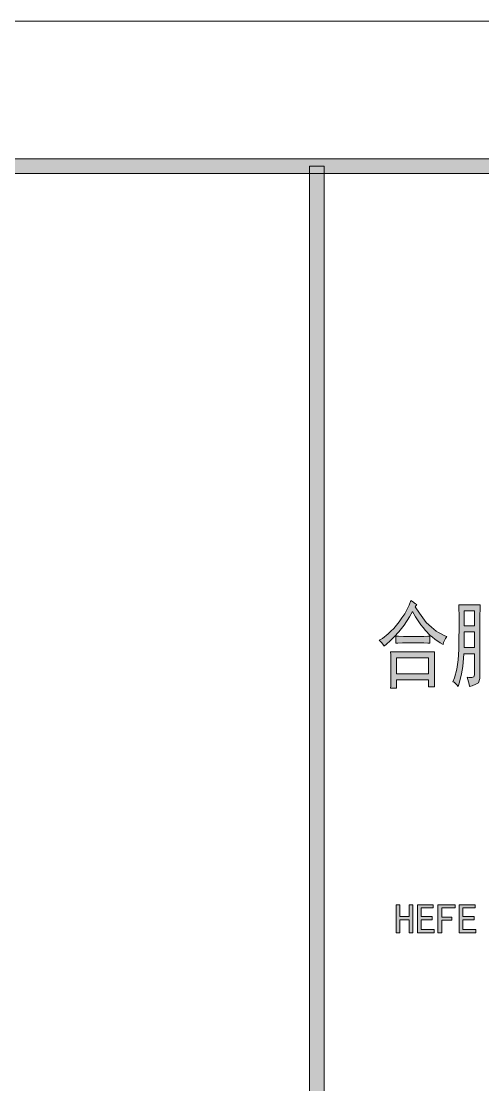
# Model space of a CAD drawing. Header units: millimetres. Extents: x 210 to 63265, y -7201 to 22496.
# Drawn here: x 59244 to 60836, y 18826 to 22496 of the extents above; entities that cross this region are included whole.
import ezdxf

# ---------------------------------------------------------------- set-up
doc = ezdxf.new("R2010")
doc.units = ezdxf.units.MM

msp = doc.modelspace()

# ---------------------------------------------------------------- hatches: boundary and pattern name
h = msp.add_hatch(color=0)
h.dxf.hatch_style = 2
h.paths.add_polyline_path([(62790.1, 22021.1), (62740, 21971.2), (22493.6, 21971.2), (22443.5, 22021.1)])
h = msp.add_hatch(color=0)
h.dxf.hatch_style = 2
h.paths.add_polyline_path([(60288.1, -6701.3), (60238.2, -6701.3), (60238.2, 21996), (60288.1, 21996)])
h = msp.add_hatch(color=0)
h.dxf.hatch_style = 2
h.paths.add_polyline_path([(60602.9, 20475.8), (60617.4, 20453.1), (60640.8, 20421.8), (60649.8, 20413.4), (60658.9, 20404.9), (60675.4, 20391.9), (60682.9, 20387.4), (60690.4, 20382.9), (60704.9, 20375.8), (60711.9, 20373.1), (60706.9, 20365.9), (60700.4, 20352.4), (60698.8, 20345.7), (60688.8, 20351.6), (60670.9, 20364), (60662.8, 20370.6), (60654.8, 20377), (60638.7, 20393.5), (60630.5, 20403.7), (60622.1, 20413.7), (60603.5, 20441.3), (60592.9, 20458.8), (60583.4, 20441.3), (60564.6, 20412.5), (60555.3, 20401), (60546.2, 20389.7), (60530.5, 20371.9), (60523.8, 20365.2), (60517.4, 20358.8), (60502.9, 20345.7), (60494.9, 20339.3), (60494, 20342), (60485.9, 20352.4), (60478.9, 20360), (60489.5, 20366.7), (60509.4, 20382.2), (60519, 20391.4), (60528.5, 20400.5), (60547.5, 20423.4), (60556.9, 20437.5), (60566.4, 20451.5), (60582, 20481.7), (60587.9, 20497.8), (60593.4, 20493.3), (60603.5, 20486.2), (60607.9, 20483.5)])
h = msp.add_hatch(color=0)
h.paths.add_polyline_path([(60781.8, 20232.9), (60788.2, 20232.1), (60798.1, 20232.1), (60801.3, 20232.9), (60804.5, 20233.4), (60807.7, 20241.3), (60807.7, 20248.4), (60807.7, 20313.4), (60770.9, 20313.4), (60769.8, 20297.8), (60766.8, 20269.5), (60764.8, 20256.8), (60762.8, 20244.1), (60755.9, 20215.9), (60750.9, 20200.3), (60746.4, 20206.7), (60737.3, 20215.3), (60732.8, 20217.1), (60738.9, 20230.9), (60746.7, 20260.8), (60748.9, 20277), (60750.9, 20293.1), (60753, 20327.7), (60753.4, 20345.7), (60753.5, 20364), (60753.9, 20402.3), (60753.9, 20422.5), (60753.9, 20442.7), (60753.4, 20472.6), (60752.8, 20482.2), (60826.7, 20482.2), (60826.4, 20469.3), (60825.8, 20443.9), (60825.8, 20431.6), (60825.8, 20239.3), (60825.8, 20227.7), (60821.3, 20213.4), (60816.9, 20210.7), (60812.2, 20208.2), (60798.8, 20203), (60789.9, 20200.3), (60788.8, 20208.2), (60784.8, 20224.3)])
h.paths.add_polyline_path([(60807.7, 20335.4), (60807.7, 20388.7), (60771.8, 20388.7), (60771.8, 20335.4)])
h.paths.add_polyline_path([(60807.7, 20409.4), (60807.7, 20461.5), (60771.8, 20461.5), (60771.8, 20409.4)])
h = msp.add_hatch(color=0)
h.dxf.hatch_style = 2
h.paths.add_polyline_path([(60624.9, 20373.1), (60633, 20373.1), (60646.9, 20373.8), (60652.8, 20374.4), (60652.8, 20349.7), (60646.4, 20350.4), (60632.8, 20351.1), (60625.8, 20351.1), (60569.8, 20351.1), (60559.4, 20351.1), (60542.4, 20350.4), (60536, 20349.7), (60536, 20374.4), (60545.5, 20373.8), (60562.5, 20373.1), (60569.8, 20373.1)])
h = msp.add_hatch(color=0)
h.paths.add_polyline_path([(60669.8, 20319.8), (60669.3, 20313.4), (60668.9, 20283.5), (60668.9, 20260), (60668.9, 20236.6), (60669.3, 20206.2), (60669.8, 20199), (60648.9, 20199), (60648.9, 20223.7), (60538, 20223.7), (60538, 20195.1), (60517.9, 20195.1), (60518.5, 20203), (60519, 20232.9), (60519, 20254.9), (60519, 20277.6), (60518.5, 20310.1), (60517.9, 20319.8)])
h.paths.add_polyline_path([(60648.9, 20244.5), (60648.9, 20299), (60538, 20299), (60538, 20244.5)])
h = msp.add_hatch(color=0)
h.dxf.hatch_style = 2
h.paths.add_polyline_path([(60594.7, 19350.7), (60581.6, 19350.7), (60581.6, 19395.8), (60549.6, 19395.8), (60549.6, 19350.7), (60536.7, 19350.7), (60536.7, 19447.2), (60549.6, 19447.2), (60549.6, 19406.5), (60581.6, 19406.5), (60581.6, 19447.2), (60594.7, 19447.2)])
h = msp.add_hatch(color=0)
h.dxf.hatch_style = 2
h.paths.add_polyline_path([(60667.9, 19350.7), (60610.4, 19350.7), (60610.4, 19447.2), (60665, 19447.2), (60665, 19436.4), (60623.3, 19436.4), (60623.3, 19406.5), (60661.6, 19406.5), (60661.6, 19395.8), (60623.3, 19395.8), (60623.3, 19361.5), (60667.9, 19361.5)])
h = msp.add_hatch(color=0)
h.dxf.hatch_style = 2
h.paths.add_polyline_path([(60740.5, 19436.4), (60694.3, 19436.4), (60694.3, 19404.9), (60729.2, 19404.9), (60729.2, 19394.2), (60694.3, 19394.2), (60694.3, 19350.7), (60681.3, 19350.7), (60681.3, 19447.2), (60740.5, 19447.2)])
h = msp.add_hatch(color=0)
h.dxf.hatch_style = 2
h.paths.add_polyline_path([(60812, 19350.7), (60754.6, 19350.7), (60754.6, 19447.2), (60809.2, 19447.2), (60809.2, 19436.4), (60767.5, 19436.4), (60767.5, 19406.5), (60805.8, 19406.5), (60805.8, 19395.8), (60767.5, 19395.8), (60767.5, 19361.5), (60812, 19361.5)])

# ---------------------------------------------------------------- linework, layer by layer
at = {"color": 0, "lineweight": 0}
for points in [[(21218.6, -7201.3), (21218.6, 22496), (63265, 22496), (63265, -7201.3)], [(62790.1, 22021.1), (62740, 21971.2), (22493.6, 21971.2), (22443.5, 22021.1)], [(60288.1, -6701.3), (60238.2, -6701.3), (60238.2, 21996), (60288.1, 21996)], [(60602.9, 20475.8), (60617.4, 20453.1), (60640.8, 20421.8), (60649.8, 20413.4), (60658.9, 20404.9), (60675.4, 20391.9), (60682.9, 20387.4), (60690.4, 20382.9), (60704.9, 20375.8), (60711.9, 20373.1), (60706.9, 20365.9), (60700.4, 20352.4), (60698.8, 20345.7), (60688.8, 20351.6), (60670.9, 20364), (60662.8, 20370.6), (60654.8, 20377), (60638.7, 20393.5), (60630.5, 20403.7), (60622.1, 20413.7), (60603.5, 20441.3), (60592.9, 20458.8), (60583.4, 20441.3), (60564.6, 20412.5), (60555.3, 20401), (60546.2, 20389.7), (60530.5, 20371.9), (60523.8, 20365.2), (60517.4, 20358.8), (60502.9, 20345.7), (60494.9, 20339.3), (60494, 20342), (60485.9, 20352.4), (60478.9, 20360), (60489.5, 20366.7), (60509.4, 20382.2), (60519, 20391.4), (60528.5, 20400.5), (60547.5, 20423.4), (60556.9, 20437.5), (60566.4, 20451.5), (60582, 20481.7), (60587.9, 20497.8), (60593.4, 20493.3), (60603.5, 20486.2), (60607.9, 20483.5)], [(60781.8, 20232.9), (60788.2, 20232.1), (60798.1, 20232.1), (60801.3, 20232.9), (60804.5, 20233.4), (60807.7, 20241.3), (60807.7, 20248.4), (60807.7, 20313.4), (60770.9, 20313.4), (60769.8, 20297.8), (60766.8, 20269.5), (60764.8, 20256.8), (60762.8, 20244.1), (60755.9, 20215.9), (60750.9, 20200.3), (60746.4, 20206.7), (60737.3, 20215.3), (60732.8, 20217.1), (60738.9, 20230.9), (60746.7, 20260.8), (60748.9, 20277), (60750.9, 20293.1), (60753, 20327.7), (60753.4, 20345.7), (60753.5, 20364), (60753.9, 20402.3), (60753.9, 20422.5), (60753.9, 20442.7), (60753.4, 20472.6), (60752.8, 20482.2), (60826.7, 20482.2), (60826.4, 20469.3), (60825.8, 20443.9), (60825.8, 20431.6), (60825.8, 20239.3), (60825.8, 20227.7), (60821.3, 20213.4), (60816.9, 20210.7), (60812.2, 20208.2), (60798.8, 20203), (60789.9, 20200.3), (60788.8, 20208.2), (60784.8, 20224.3)], [(60807.7, 20409.4), (60807.7, 20461.5), (60771.8, 20461.5), (60771.8, 20409.4)], [(60624.9, 20373.1), (60633, 20373.1), (60646.9, 20373.8), (60652.8, 20374.4), (60652.8, 20349.7), (60646.4, 20350.4), (60632.8, 20351.1), (60625.8, 20351.1), (60569.8, 20351.1), (60559.4, 20351.1), (60542.4, 20350.4), (60536, 20349.7), (60536, 20374.4), (60545.5, 20373.8), (60562.5, 20373.1), (60569.8, 20373.1)], [(60807.7, 20335.4), (60807.7, 20388.7), (60771.8, 20388.7), (60771.8, 20335.4)], [(60669.8, 20319.8), (60669.3, 20313.4), (60668.9, 20283.5), (60668.9, 20260), (60668.9, 20236.6), (60669.3, 20206.2), (60669.8, 20199), (60648.9, 20199), (60648.9, 20223.7), (60538, 20223.7), (60538, 20195.1), (60517.9, 20195.1), (60518.5, 20203), (60519, 20232.9), (60519, 20254.9), (60519, 20277.6), (60518.5, 20310.1), (60517.9, 20319.8)], [(60648.9, 20244.5), (60648.9, 20299), (60538, 20299), (60538, 20244.5)], [(60594.7, 19350.7), (60581.6, 19350.7), (60581.6, 19395.8), (60549.6, 19395.8), (60549.6, 19350.7), (60536.7, 19350.7), (60536.7, 19447.2), (60549.6, 19447.2), (60549.6, 19406.5), (60581.6, 19406.5), (60581.6, 19447.2), (60594.7, 19447.2)], [(60667.9, 19350.7), (60610.4, 19350.7), (60610.4, 19447.2), (60665, 19447.2), (60665, 19436.4), (60623.3, 19436.4), (60623.3, 19406.5), (60661.6, 19406.5), (60661.6, 19395.8), (60623.3, 19395.8), (60623.3, 19361.5), (60667.9, 19361.5)], [(60740.5, 19436.4), (60694.3, 19436.4), (60694.3, 19404.9), (60729.2, 19404.9), (60729.2, 19394.2), (60694.3, 19394.2), (60694.3, 19350.7), (60681.3, 19350.7), (60681.3, 19447.2), (60740.5, 19447.2)], [(60812, 19350.7), (60754.6, 19350.7), (60754.6, 19447.2), (60809.2, 19447.2), (60809.2, 19436.4), (60767.5, 19436.4), (60767.5, 19406.5), (60805.8, 19406.5), (60805.8, 19395.8), (60767.5, 19395.8), (60767.5, 19361.5), (60812, 19361.5)]]:
    msp.add_lwpolyline(points, close=True, dxfattribs=at)

doc.saveas('drawing.dxf')
